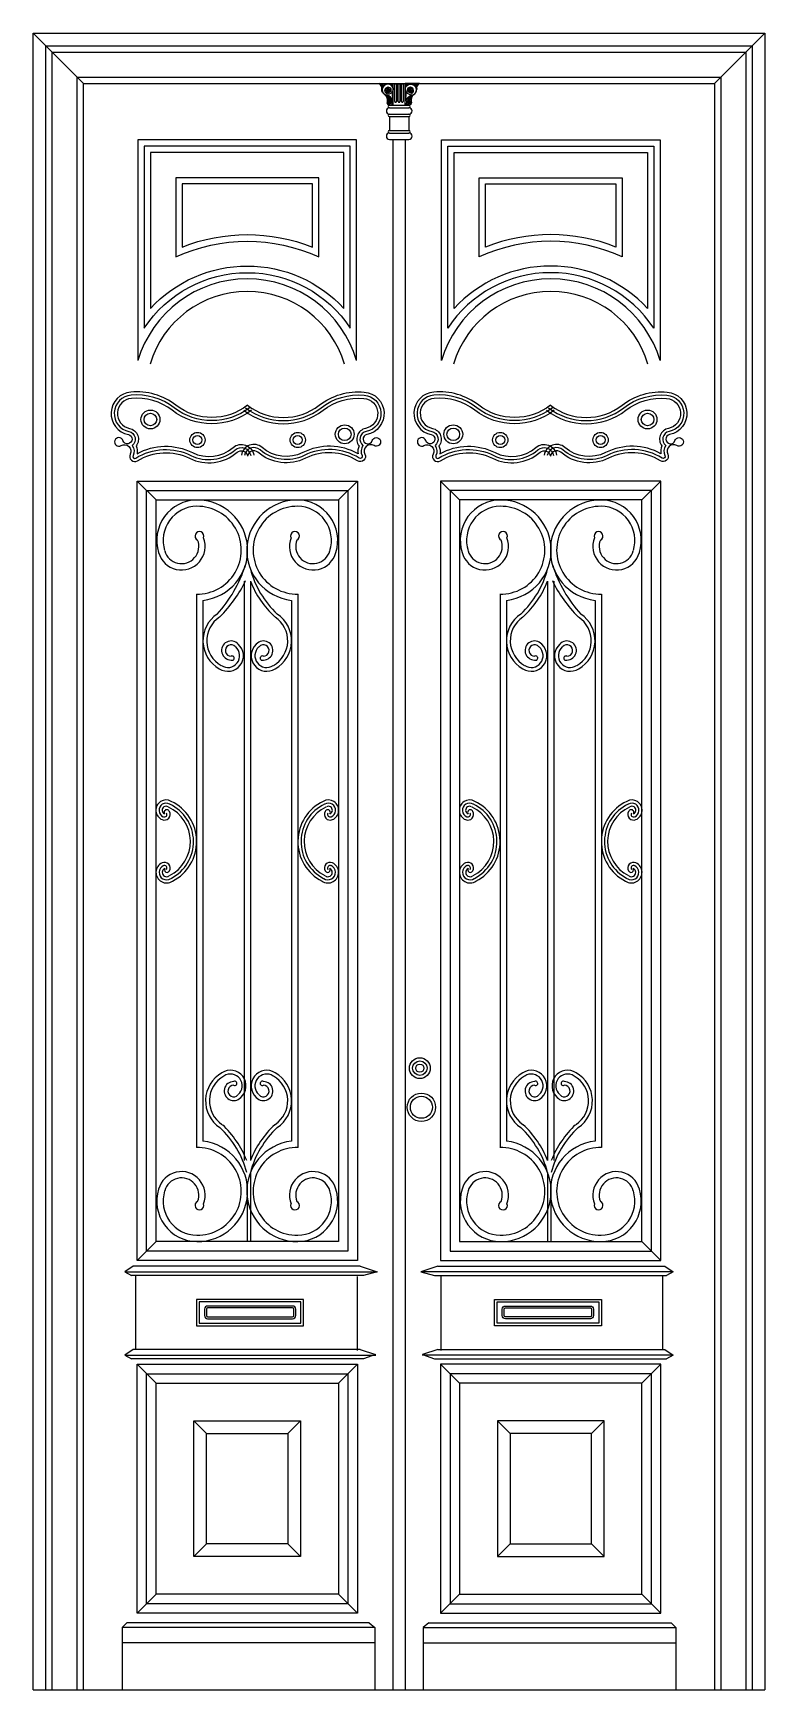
# Model space of a CAD drawing. Header units: metres. Extents: x -8752 to -6873, y 0 to 4256.
import ezdxf

# ---------------------------------------------------------------- set-up
doc = ezdxf.new("R2010")
doc.units = ezdxf.units.M
for name, color, linetype in [('1', 3, 'Continuous'), ('3', 3, 'Continuous'), ('4', 4, 'Continuous'), ('7', 7, 'Continuous'), ('WALL', 2, 'Continuous')]:
    doc.layers.add(name, color=color, linetype=linetype)

msp = doc.modelspace()

# ---------------------------------------------------------------- linework, layer by layer
at = {"layer": '1'}
for centre, radius, start, end in [((-7865.3, 4118.33), 9.89, 355.3, 50.28), ((-7863.94, 4120.83), 10.38, 357.91, 29.5), ((-7860.23, 4073.36), 26.88, 11.09, 67.57), ((-7866.64, 4074.47), 29.01, 14.16, 54.92), ((-7852.65, 4075.57), 22.48, 353.21, 62.34), ((-7839.62, 4114.2), 13.78, 25.72, 58.39), ((-7791.48, 4095.81), 38.6, 164.58, 198.59), ((-7784.45, 4114.2), 13.78, 121.61, 154.28), ((-7771.43, 4075.57), 22.48, 117.66, 186.79), ((-7763.85, 4073.36), 26.88, 112.43, 168.91), ((-7757.44, 4074.47), 29.01, 125.08, 165.84), ((-7760.14, 4120.83), 10.38, 150.5, 182.09), ((-7758.77, 4118.33), 9.89, 129.72, 184.7)]:
    msp.add_arc(centre, radius, start, end, dxfattribs=at)
at = {"layer": '3'}
for p, q in [((-8622.56, 4125.9), (-8752.16, 4255.5)), ((-7002.56, 4125.9), (-6872.96, 4255.5)), ((-7827.21, 4070.15), (-7827.21, 4125.94)), ((-7823.54, 4079.47), (-7823.54, 4123.83)), ((-7821.92, 4125.45), (-7820.93, 4125.45)), ((-7819.31, 4123.83), (-7819.31, 4079.47)), ((-7814.54, 4079.47), (-7814.54, 4123.83)), ((-7812.92, 4125.45), (-7811.93, 4125.45)), ((-7810.31, 4123.83), (-7810.31, 4079.47)), ((-7806.07, 4079.47), (-7806.07, 4123.83)), ((-7804.45, 4125.45), (-7803.46, 4125.45)), ((-7801.84, 4123.83), (-7801.84, 4079.47)), ((-7796.86, 4070.15), (-7796.86, 4125.94)), ((-7820.93, 4077.85), (-7821.92, 4077.85)), ((-7811.93, 4077.85), (-7812.92, 4077.85)), ((-7803.46, 4077.85), (-7804.45, 4077.85)), ((-8436.43, 3056.35), (-8485.03, 3104.95)), ((-7968.1, 3056.35), (-7919.5, 3104.95)), ((-7657.03, 3056.35), (-7705.63, 3104.95)), ((-7188.7, 3056.35), (-7140.1, 3104.95)), ((-8436.43, 1151.48), (-8436.43, 3056.35)), ((-8436.43, 3056.35), (-7968.1, 3056.35)), ((-7968.1, 3056.35), (-7968.1, 1151.48)), ((-7657.03, 3056.35), (-7657.03, 1151.48)), ((-7188.7, 3056.35), (-7657.03, 3056.35)), ((-7188.7, 1151.48), (-7188.7, 3056.35)), ((-8202.26, 2943.07), (-8202.26, 2910.93)), ((-8202.26, 2943.07), (-8202.26, 2910.93)), ((-7422.87, 2943.07), (-7422.87, 2910.93)), ((-7422.87, 2943.07), (-7422.87, 2910.93)), ((-8332.22, 2814.7), (-8332.22, 1393.13)), ((-8210.36, 2847.9), (-8210.36, 1359.93)), ((-8194.16, 2847.9), (-8194.16, 1359.93)), ((-8072.3, 2814.7), (-8072.3, 1393.13)), ((-7552.83, 2814.7), (-7552.83, 1393.13)), ((-7430.97, 2847.9), (-7430.97, 1359.93)), ((-7414.77, 2847.9), (-7414.77, 1359.93)), ((-7292.91, 2814.7), (-7292.91, 1393.13)), ((-8316.02, 2798.52), (-8316.02, 1409.31)), ((-8088.5, 2798.52), (-8088.5, 1409.31)), ((-7536.63, 2798.52), (-7536.63, 1409.31)), ((-7309.11, 2798.52), (-7309.11, 1409.31)), ((-8194.16, 1328.49), (-8194.16, 1151.48)), ((-7430.97, 1328.49), (-7430.97, 1151.48)), ((-8202.26, 1296.9), (-8202.26, 1151.48)), ((-8202.26, 1296.9), (-8202.26, 1151.48)), ((-7422.87, 1296.9), (-7422.87, 1151.48)), ((-7422.87, 1296.9), (-7422.87, 1151.48)), ((-8436.43, 1151.48), (-8485.03, 1102.88)), ((-7968.1, 1151.48), (-8436.43, 1151.48)), ((-8088.5, 1152.35), (-8088.5, 1151.48)), ((-7657.03, 1151.48), (-7188.7, 1151.48)), ((-7536.63, 1152.35), (-7536.63, 1151.48)), ((-7188.7, 1151.48), (-7140.1, 1102.88)), ((-7903.64, 1063.95), (-8499.55, 1063.95)), ((-7911.96, 1088.25), (-8495.34, 1088.25)), ((-8489.04, 1063.95), (-8489.04, 874.4)), ((-7911.96, 1088.25), (-7868.84, 1073.74)), ((-7868.84, 1073.74), (-7903.64, 1063.95)), ((-7713.16, 1088.25), (-7756.29, 1073.74)), ((-7756.29, 1073.74), (-7721.49, 1063.95)), ((-7721.49, 1063.95), (-7125.58, 1063.95)), ((-7713.16, 1088.25), (-7129.79, 1088.25)), ((-7136.09, 1063.95), (-7136.09, 874.4)), ((-7920.03, 1061.61), (-7920.03, 872.06)), ((-7705.1, 1061.61), (-7705.1, 872.06)), ((-7911.96, 874.4), (-8495.34, 874.4)), ((-7713.16, 874.4), (-7129.79, 874.4)), ((-7903.64, 850.1), (-8499.55, 850.1)), ((-8436.43, 787.85), (-8485.03, 836.45)), ((-7968.1, 787.85), (-7919.5, 836.45)), ((-7721.49, 850.1), (-7125.58, 850.1)), ((-7657.03, 787.85), (-7705.63, 836.45)), ((-7188.7, 787.85), (-7140.1, 836.45)), ((-8339.23, 690.65), (-8306.83, 658.25)), ((-8097.7, 658.25), (-8065.3, 690.65)), ((-7527.43, 658.25), (-7559.83, 690.65)), ((-7285.9, 690.65), (-7318.3, 658.25)), ((-8306.83, 375.2), (-8339.23, 342.8)), ((-8097.7, 375.2), (-8065.3, 342.8)), ((-7527.43, 375.2), (-7559.83, 342.8)), ((-7318.3, 375.2), (-7285.9, 342.8)), ((-8436.43, 245.6), (-8485.03, 197)), ((-7968.1, 245.6), (-7919.5, 197)), ((-7657.03, 245.6), (-7705.63, 197)), ((-7188.7, 245.6), (-7140.1, 197)), ((-7874.93, 160.25), (-8523.55, 160.25)), ((-7750.2, 160.25), (-7101.58, 160.25)), ((-7874.93, 120.48), (-8523.55, 120.48)), ((-7750.2, 120.48), (-7101.58, 120.48))]:
    msp.add_line(p, q, dxfattribs=at)
for points in [[(-8719.76, 0), (-8719.76, 4223.1), (-6905.36, 4223.1), (-6905.36, 0)], [(-8638.76, 0), (-8638.76, 4142.1), (-6986.36, 4142.1), (-6986.36, 0)], [(-8495.34, 1088.25), (-8516.69, 1073.74), (-8499.55, 1063.95)], [(-7129.79, 1088.25), (-7108.43, 1073.74), (-7125.58, 1063.95)], [(-8495.34, 874.4), (-8516.69, 859.89), (-8499.55, 850.1)], [(-7911.96, 874.4), (-7872.73, 861.55), (-7903.64, 850.1)], [(-7713.16, 874.4), (-7752.4, 861.55), (-7721.49, 850.1)], [(-7129.79, 874.4), (-7108.43, 859.89), (-7125.58, 850.1)]]:
    msp.add_lwpolyline(points, dxfattribs=at)
for points in [[(-7839.18, 4076.28, 5.48), (-7839.03, 4077.21, 1.31), (-7835.06, 4076.86, 0.74), (-7841.02, 4078.7, 1.63), (-7833.85, 4078.53, 1.37), (-7841.07, 4072.18, 0.75), (-7828.03, 4083.45, 0.2), (-7843.87, 4096.02, -1.23), (-7834.31, 4123.85, -0.65), (-7835.77, 4099.86, -1.01), (-7843.52, 4115.97)], [(-7784.9, 4076.28, -5.48), (-7785.05, 4077.21, -1.31), (-7789.02, 4076.86, -0.74), (-7783.06, 4078.7, -1.63), (-7790.23, 4078.53, -1.37), (-7783, 4072.18, -0.75), (-7796.04, 4083.45, -0.2), (-7780.21, 4096.02, 1.23), (-7789.76, 4123.85, 0.65), (-7788.3, 4099.86, 1.01), (-7780.56, 4115.97)], [(-8196.52, 3293.12, -0.34), (-8390.23, 3293.12, 0.19), (-8500.48, 3325.5, 0.87), (-8506.01, 3232.16, -0.65), (-8497.86, 3196.52, -0.29), (-8495.54, 3170.33, 0.76), (-8488.45, 3163.85, -0.26), (-8346.85, 3170.71, 0.3), (-8233.48, 3184.98, -0.59), (-8193.44, 3170.42, -0.59)], [(-8206.36, 3293.12, 0.34), (-8012.65, 3293.12, -0.19), (-7902.4, 3325.5, -0.87), (-7896.87, 3232.16, 0.65), (-7905.03, 3196.52, 0.29), (-7907.34, 3170.33, -0.76), (-7914.44, 3163.85, 0.26), (-8056.03, 3170.71, -0.3), (-8169.4, 3184.98, 0.59), (-8209.44, 3170.42, 0.59)], [(-7418.77, 3293.12, -0.34), (-7612.48, 3293.12, 0.19), (-7722.73, 3325.5, 0.87), (-7728.26, 3232.16, -0.65), (-7720.1, 3196.52, -0.29), (-7717.79, 3170.33, 0.76), (-7710.69, 3163.85, -0.26), (-7569.1, 3170.71, 0.3), (-7455.73, 3184.98, -0.59), (-7415.69, 3170.42, -0.59)], [(-7428.61, 3293.12, 0.34), (-7234.9, 3293.12, -0.19), (-7124.65, 3325.5, -0.87), (-7119.12, 3232.16, 0.65), (-7127.27, 3196.52, 0.29), (-7129.59, 3170.33, -0.76), (-7136.68, 3163.85, 0.26), (-7278.28, 3170.71, -0.3), (-7391.65, 3184.98, 0.59), (-7431.69, 3170.42, 0.59)], [(-8191.6, 3286.69, -0.34), (-8395.15, 3286.69, 0.19), (-8499.82, 3317.43, 0.87), (-8504.4, 3240.1, -0.56), (-8487.72, 3195.26, -0.16), (-8485.4, 3175.05, -0.25), (-8343.22, 3177.95, 0.3), (-8238.79, 3191.09, -0.59), (-8185.44, 3171.69, -0.59)], [(-8211.28, 3286.69, 0.34), (-8007.73, 3286.69, -0.19), (-7903.06, 3317.43, -0.87), (-7898.48, 3240.1, 0.56), (-7915.16, 3195.26, 0.16), (-7917.48, 3175.05, 0.25), (-8059.66, 3177.95, -0.3), (-8164.09, 3191.09, 0.59), (-8217.44, 3171.69, 0.59)], [(-7413.85, 3286.69, -0.34), (-7617.4, 3286.69, 0.19), (-7722.07, 3317.43, 0.87), (-7726.65, 3240.1, -0.56), (-7709.97, 3195.26, -0.16), (-7707.64, 3175.05, -0.25), (-7565.47, 3177.95, 0.3), (-7461.04, 3191.09, -0.59), (-7407.69, 3171.69, -0.59)], [(-7433.53, 3286.69, 0.34), (-7229.98, 3286.69, -0.19), (-7125.31, 3317.43, -0.87), (-7120.73, 3240.1, 0.56), (-7137.4, 3195.26, 0.16), (-7139.73, 3175.05, 0.25), (-7281.91, 3177.95, -0.3), (-7386.33, 3191.09, 0.59), (-7439.69, 3171.69, 0.59)]]:
    msp.add_lwpolyline(points, format="xyb", dxfattribs=at)
for points in [[(-8466.88, 3965.2), (-8466.88, 3497.29, -0.54), (-7937.64, 3497.29), (-7937.64, 3965.2)], [(-7158.25, 3965.2), (-7158.25, 3497.29, 0.54), (-7687.49, 3497.29), (-7687.49, 3965.2)], [(-8450.68, 3949), (-8450.68, 3548.04, -0.44), (-7953.84, 3548.04), (-7953.84, 3949)], [(-7174.45, 3949), (-7174.45, 3548.04, 0.44), (-7671.29, 3548.04), (-7671.29, 3949)], [(-8385.88, 3884.2), (-8385.88, 3680.63, -0.22), (-8018.64, 3680.63), (-8018.64, 3884.2)], [(-7239.25, 3884.2), (-7239.25, 3680.63, 0.22), (-7606.49, 3680.63), (-7606.49, 3884.2)], [(-8369.68, 3868), (-8369.68, 3706.15, -0.19), (-8034.84, 3706.15), (-8034.84, 3868)], [(-7255.45, 3868), (-7255.45, 3706.15, 0.19), (-7590.29, 3706.15), (-7590.29, 3868)], [(-8312.19, 961.21, 0.41), (-8304.09, 953.11), (-8085.95, 953.11, 0.41), (-8077.85, 961.21), (-8077.85, 977.76, 0.41), (-8085.95, 985.86), (-8304.09, 985.86, 0.41), (-8312.19, 977.76)], [(-8307.33, 961.21, 0.41), (-8304.09, 957.97), (-8085.95, 957.97, 0.41), (-8082.71, 961.21), (-8082.71, 977.76, 0.41), (-8085.95, 981), (-8304.09, 981, 0.41), (-8307.33, 977.76)], [(-7312.94, 961.21, -0.41), (-7321.04, 953.11), (-7539.17, 953.11, -0.41), (-7547.27, 961.21), (-7547.27, 977.76, -0.41), (-7539.17, 985.86), (-7321.04, 985.86, -0.41), (-7312.94, 977.76)], [(-7317.8, 961.21, -0.41), (-7321.04, 957.97), (-7539.17, 957.97, -0.41), (-7542.41, 961.21), (-7542.41, 977.76, -0.41), (-7539.17, 981), (-7321.04, 981, -0.41), (-7317.8, 977.76)]]:
    msp.add_lwpolyline(points, format="xyb", close=True, dxfattribs=at)
for points in [[(-8460.73, 3080.65), (-7943.8, 3080.65), (-7943.8, 1127.18), (-8460.73, 1127.18)], [(-7164.4, 3080.65), (-7681.33, 3080.65), (-7681.33, 1127.18), (-7164.4, 1127.18)], [(-8057.9, 1002.58), (-8332.35, 1002.58), (-8332.35, 935.23), (-8057.9, 935.23)], [(-8064.6, 996.31), (-8326.14, 996.31), (-8326.14, 941.96), (-8064.6, 941.96)], [(-7567.23, 1002.58), (-7292.78, 1002.58), (-7292.78, 935.23), (-7567.23, 935.23)], [(-7560.53, 996.31), (-7298.99, 996.31), (-7298.99, 941.96), (-7560.53, 941.96)], [(-8460.73, 812.15), (-7943.8, 812.15), (-7943.8, 221.3), (-8460.73, 221.3)], [(-7164.4, 812.15), (-7681.33, 812.15), (-7681.33, 221.3), (-7164.4, 221.3)], [(-8436.43, 787.85), (-7968.1, 787.85), (-7968.1, 245.6), (-8436.43, 245.6)], [(-7188.7, 787.85), (-7657.03, 787.85), (-7657.03, 245.6), (-7188.7, 245.6)], [(-8339.23, 690.65), (-8065.3, 690.65), (-8065.3, 342.8), (-8339.23, 342.8)], [(-7285.9, 690.65), (-7559.83, 690.65), (-7559.83, 342.8), (-7285.9, 342.8)], [(-8306.83, 658.25), (-8097.7, 658.25), (-8097.7, 375.2), (-8306.83, 375.2)], [(-7318.3, 658.25), (-7527.43, 658.25), (-7527.43, 375.2), (-7318.3, 375.2)]]:
    msp.add_lwpolyline(points, close=True, dxfattribs=at)
for centre, radius in [((-7840.3, 4109.79), 6.95), ((-7840.3, 4109.79), 1.74), ((-7783.78, 4109.79), 6.95), ((-7783.78, 4109.79), 1.74), ((-8450.92, 3263.1), 16.14), ((-7174.21, 3263.1), 16.14), ((-7951.96, 3225.03), 16.14), ((-7673.17, 3225.03), 16.14), ((-8330.23, 3210.45), 11.46), ((-8072.65, 3210.45), 11.46), ((-7552.48, 3210.45), 11.46), ((-7294.9, 3210.45), 11.46), ((-7759.03, 1596.93), 18.63), ((-7759.03, 1596.93), 10.53), ((-7754.98, 1496.49), 28.35)]:
    msp.add_circle(centre, radius, dxfattribs=at)
for centre, radius, start, end in [((-7846.14, 4110.35), 1.14, 87.94, 154.24), ((-7842.82, 4116.27), 6.95, 231.27, 291.27), ((-7841.35, 4102.92), 6.95, 81.27, 141.27), ((-7845.88, 4107.98), 1.14, 218.3, 284.6), ((-7845.64, 4111.21), 1.71, 84.28, 126.45), ((-7844.96, 4112.77), 1.71, 186.09, 228.26), ((-7844.2, 4105.87), 1.71, 144.28, 186.45), ((-7845.21, 4107.25), 1.71, 246.09, 288.26), ((-7844.66, 4113.72), 1.14, 158.3, 224.6), ((-7846.78, 4107.27), 6.95, 21.27, 81.27), ((-7843.7, 4105.01), 1.14, 147.94, 214.24), ((-7847.17, 4110.85), 6.95, 291.27, 351.27), ((-7835.95, 4115.22), 6.95, 171.27, 231.27), ((-7842.74, 4115.13), 1.14, 27.94, 94.24), ((-7834.87, 4105.44), 6.95, 141.27, 201.27), ((-7840.05, 4115.32), 1.71, 126.09, 168.26), ((-7841.52, 4104.05), 1.14, 278.3, 344.6), ((-7841.74, 4115.13), 1.71, 24.28, 66.45), ((-7838.85, 4104.45), 1.71, 204.28, 246.45), ((-7845.72, 4114.14), 6.95, 321.27, 21.27), ((-7833.43, 4108.74), 6.95, 111.27, 171.27), ((-7837.78, 4103.31), 6.95, 51.27, 111.27), ((-7833.82, 4112.32), 6.95, 201.27, 261.27), ((-7844.65, 4104.37), 6.95, 351.27, 51.27), ((-7839.24, 4116.67), 6.95, 261.27, 321.27), ((-7839.08, 4115.54), 1.14, 98.3, 164.6), ((-7840.55, 4104.27), 1.71, 306.09, 348.26), ((-7837.86, 4104.45), 1.14, 207.94, 274.24), ((-7836.89, 4114.57), 1.14, 327.94, 34.24), ((-7835.39, 4112.34), 1.71, 66.09, 108.26), ((-7835.94, 4105.87), 1.14, 338.3, 44.6), ((-7834.95, 4108.37), 1.71, 264.28, 306.45), ((-7834.72, 4111.61), 1.14, 38.3, 104.6), ((-7836.39, 4113.71), 1.71, 324.28, 6.45), ((-7835.64, 4106.81), 1.71, 6.09, 48.26), ((-7834.45, 4109.24), 1.14, 267.94, 334.24), ((-7821.92, 4123.83), 1.62, 90, 180), ((-7820.93, 4123.83), 1.62, 0, 90), ((-7812.92, 4123.83), 1.62, 90, 180), ((-7811.93, 4123.83), 1.62, 0, 90), ((-7804.45, 4123.83), 1.62, 90, 180), ((-7803.46, 4123.83), 1.62, 0, 90), ((-7832.6, 4095.81), 38.6, 341.41, 15.42), ((-7786.3, 4103.31), 6.95, 68.73, 128.73), ((-7789.62, 4109.24), 1.14, 205.76, 272.06), ((-7784.84, 4116.67), 6.95, 218.73, 278.73), ((-7789.36, 4111.61), 1.14, 75.4, 141.7), ((-7789.13, 4108.37), 1.71, 233.55, 275.72), ((-7788.44, 4106.81), 1.71, 131.74, 173.91), ((-7787.68, 4113.71), 1.71, 173.55, 215.72), ((-7788.69, 4112.34), 1.71, 71.74, 113.91), ((-7788.14, 4105.87), 1.14, 135.4, 201.7), ((-7790.26, 4112.32), 6.95, 278.73, 338.73), ((-7787.19, 4114.57), 1.14, 145.76, 212.06), ((-7790.65, 4108.74), 6.95, 8.73, 68.73), ((-7779.43, 4104.37), 6.95, 128.73, 188.73), ((-7786.22, 4104.45), 1.14, 265.76, 332.06), ((-7778.36, 4114.14), 6.95, 158.73, 218.73), ((-7783.53, 4104.27), 1.71, 191.74, 233.91), ((-7785, 4115.54), 1.14, 15.4, 81.7), ((-7785.22, 4104.45), 1.71, 293.55, 335.72), ((-7782.34, 4115.13), 1.71, 113.55, 155.72), ((-7788.13, 4115.22), 6.95, 308.73, 8.73), ((-7777.3, 4107.27), 6.95, 98.73, 158.73), ((-7781.26, 4116.27), 6.95, 248.73, 308.73), ((-7782.73, 4102.92), 6.95, 38.73, 98.73), ((-7776.91, 4110.85), 6.95, 188.73, 248.73), ((-7789.2, 4105.44), 6.95, 338.73, 38.73), ((-7782.56, 4104.05), 1.14, 195.4, 261.7), ((-7784.03, 4115.32), 1.71, 11.74, 53.91), ((-7781.34, 4115.13), 1.14, 85.76, 152.06), ((-7780.38, 4105.01), 1.14, 325.76, 32.06), ((-7778.87, 4107.25), 1.71, 251.74, 293.91), ((-7779.42, 4113.72), 1.14, 315.4, 21.7), ((-7778.43, 4111.21), 1.71, 53.55, 95.72), ((-7778.2, 4107.98), 1.14, 255.4, 321.7), ((-7779.88, 4105.87), 1.71, 353.55, 35.72), ((-7779.12, 4112.77), 1.71, 311.74, 353.91), ((-7777.94, 4110.35), 1.14, 25.76, 92.06), ((-7821.92, 4079.47), 1.62, 180, 270), ((-7820.93, 4079.47), 1.62, 270, 0), ((-7812.92, 4079.47), 1.62, 180, 270), ((-7811.93, 4079.47), 1.62, 270, 0), ((-7804.45, 4079.47), 1.62, 180, 270), ((-7803.46, 4079.47), 1.62, 270, 360), ((-8202.26, 3331.43), 260.46, 16.49, 163.51), ((-7422.87, 3331.43), 260.46, 16.49, 163.51), ((-8330.83, 2952.52), 103.78, 90.6, 197.34), ((-8330.83, 2952.52), 87.58, 90.6, 197.34), ((-8330.19, 2927.4), 112.71, 268.67, 90.79), ((-8330.56, 2927), 129.3, 276.46, 90.6), ((-8073.96, 2927), 129.3, 89.4, 263.54), ((-8074.33, 2927.4), 112.71, 89.21, 271.33), ((-8073.7, 2952.52), 87.58, 342.66, 89.4), ((-8073.7, 2952.52), 103.78, 342.66, 89.4), ((-7551.43, 2952.52), 103.78, 90.6, 197.34), ((-7551.43, 2952.52), 87.58, 90.6, 197.34), ((-7550.8, 2927.4), 112.71, 268.67, 90.79), ((-7551.17, 2927), 129.3, 276.46, 90.6), ((-7294.57, 2927), 129.3, 89.4, 263.54), ((-7294.94, 2927.4), 112.71, 89.21, 271.33), ((-7294.3, 2952.52), 87.58, 342.66, 89.4), ((-7294.3, 2952.52), 103.78, 342.66, 89.4), ((-8371.24, 2937.36), 60.74, 195.05, 21.18), ((-8371.24, 2937.36), 44.54, 195.05, 21.18), ((-8325.03, 2963.78), 11.35, 336.74, 245.62), ((-8033.28, 2937.36), 60.74, 158.82, 344.95), ((-8079.5, 2963.78), 11.35, 294.38, 203.26), ((-8033.28, 2937.36), 44.54, 158.82, 344.95), ((-7591.85, 2937.36), 60.74, 195.05, 21.18), ((-7591.85, 2937.36), 44.54, 195.05, 21.18), ((-7545.63, 2963.78), 11.35, 336.74, 245.62), ((-7253.89, 2937.36), 60.74, 158.82, 344.95), ((-7300.1, 2963.78), 11.35, 294.38, 203.26), ((-7253.89, 2937.36), 44.54, 158.82, 344.95), ((-8525.09, 2988.73), 333.39, 317.49, 342.4), ((-7961.2, 2939.5), 240.6, 194.48, 227.03), ((-7663.93, 2939.5), 240.6, 312.97, 345.52), ((-7100.04, 2988.73), 333.39, 197.6, 222.51), ((-8511.24, 2996.38), 338.41, 314.82, 334.24), ((-7961.2, 2939.5), 250.32, 201.47, 227.03), ((-7663.93, 2939.5), 250.32, 312.97, 338.53), ((-7113.89, 2996.38), 338.41, 205.76, 225.18), ((-8233.45, 2694.81), 82.56, 123.77, 240.52), ((-8233.45, 2694.81), 72.84, 123.77, 240.52), ((-8171.07, 2694.81), 72.84, 299.48, 56.23), ((-8171.07, 2694.81), 82.56, 299.48, 56.23), ((-7454.06, 2694.81), 82.56, 123.77, 240.52), ((-7454.06, 2694.81), 72.84, 123.77, 240.52), ((-7391.68, 2694.81), 72.84, 299.48, 56.23), ((-7391.68, 2694.81), 82.56, 299.48, 56.23), ((-8252.06, 2656.23), 39.91, 236.51, 48.18), ((-8243.74, 2669.73), 24.46, 41.61, 269.74), ((-8243.74, 2669.73), 14.74, 41.61, 269.74), ((-8152.46, 2656.23), 39.91, 131.82, 303.49), ((-8160.78, 2669.73), 24.46, 270.26, 138.39), ((-8160.78, 2669.73), 14.74, 270.26, 138.39), ((-7472.67, 2656.23), 39.91, 236.51, 48.18), ((-7464.35, 2669.73), 24.46, 41.61, 269.74), ((-7464.35, 2669.73), 14.74, 41.61, 269.74), ((-7373.07, 2656.23), 39.91, 131.82, 303.49), ((-7381.39, 2669.73), 24.46, 270.26, 138.39), ((-7381.39, 2669.73), 14.74, 270.26, 138.39), ((-8252.06, 2656.23), 30.19, 236.51, 48.18), ((-8241.09, 2650.11), 5.58, 240.29, 119.18), ((-8152.46, 2656.23), 30.19, 131.82, 303.49), ((-8163.44, 2650.11), 5.58, 60.82, 299.71), ((-7472.67, 2656.23), 30.19, 236.51, 48.18), ((-7461.69, 2650.11), 5.58, 240.29, 119.18), ((-7373.07, 2656.23), 30.19, 131.82, 303.49), ((-7384.04, 2650.11), 5.58, 60.82, 299.71), ((-8410.71, 2259.45), 26.32, 59.82, 247.05), ((-8410.71, 2259.45), 18.22, 59.82, 247.05), ((-8415.1, 2248.79), 14.79, 246.61, 30.4), ((-8410.71, 2259.45), 10.12, 59.82, 247.05), ((-8408.82, 2253.85), 6.92, 20.53, 212.49), ((-8446.55, 2178.93), 98.13, 297.23, 64.58), ((-8446.55, 2178.93), 106.23, 297.23, 64.58), ((-8446.55, 2178.93), 114.33, 297.23, 64.58), ((-7957.97, 2178.93), 114.33, 115.42, 242.77), ((-7957.97, 2178.93), 106.23, 115.42, 242.77), ((-7957.97, 2178.93), 98.13, 115.42, 242.77), ((-7993.81, 2259.45), 26.32, 292.95, 120.18), ((-7989.42, 2248.79), 14.79, 149.6, 293.39), ((-7993.81, 2259.45), 18.22, 292.95, 120.18), ((-7995.7, 2253.85), 6.92, 327.51, 159.47), ((-7993.81, 2259.45), 10.12, 292.95, 120.18), ((-7631.32, 2259.45), 26.32, 59.82, 247.05), ((-7631.32, 2259.45), 18.22, 59.82, 247.05), ((-7635.71, 2248.79), 14.79, 246.61, 30.4), ((-7631.32, 2259.45), 10.12, 59.82, 247.05), ((-7629.43, 2253.85), 6.92, 20.53, 212.49), ((-7667.16, 2178.93), 98.13, 297.23, 64.58), ((-7667.16, 2178.93), 106.23, 297.23, 64.58), ((-7667.16, 2178.93), 114.33, 297.23, 64.58), ((-7178.58, 2178.93), 114.33, 115.42, 242.77), ((-7178.58, 2178.93), 106.23, 115.42, 242.77), ((-7178.58, 2178.93), 98.13, 115.42, 242.77), ((-7214.42, 2259.45), 26.32, 292.95, 120.18), ((-7210.03, 2248.79), 14.79, 149.6, 293.39), ((-7214.42, 2259.45), 18.22, 292.95, 120.18), ((-7216.31, 2253.85), 6.92, 327.51, 159.47), ((-7214.42, 2259.45), 10.12, 292.95, 120.18), ((-8415.1, 2248.79), 6.69, 246.61, 30.4), ((-7989.42, 2248.79), 6.69, 149.6, 293.39), ((-7635.71, 2248.79), 6.69, 246.61, 30.4), ((-7210.03, 2248.79), 6.69, 149.6, 293.39), ((-8409.52, 2099.76), 27.2, 114.89, 304.18), ((-8409.52, 2099.76), 19.1, 114.89, 304.18), ((-8415.1, 2110.86), 14.79, 329.6, 113.39), ((-8409.52, 2099.76), 11, 114.89, 304.18), ((-8415.1, 2110.86), 6.69, 329.6, 113.39), ((-8408.29, 2106.47), 6.71, 150.82, 332.53), ((-7995, 2099.76), 27.2, 235.82, 65.11), ((-7995, 2099.76), 19.1, 235.82, 65.11), ((-7989.42, 2110.86), 14.79, 66.61, 210.4), ((-7996.23, 2106.47), 6.71, 207.47, 29.18), ((-7995, 2099.76), 11, 235.82, 65.11), ((-7989.42, 2110.86), 6.69, 66.61, 210.4), ((-7630.13, 2099.76), 27.2, 114.89, 304.18), ((-7630.13, 2099.76), 19.1, 114.89, 304.18), ((-7635.71, 2110.86), 14.79, 329.6, 113.39), ((-7630.13, 2099.76), 11, 114.89, 304.18), ((-7635.71, 2110.86), 6.69, 329.6, 113.39), ((-7628.9, 2106.47), 6.71, 150.82, 332.53), ((-7215.61, 2099.76), 27.2, 235.82, 65.11), ((-7215.61, 2099.76), 19.1, 235.82, 65.11), ((-7210.03, 2110.86), 14.79, 66.61, 210.4), ((-7216.83, 2106.47), 6.71, 207.47, 29.18), ((-7215.61, 2099.76), 11, 235.82, 65.11), ((-7210.03, 2110.86), 6.69, 66.61, 210.4), ((-8226.81, 1513.02), 82.56, 119.48, 236.23), ((-8226.81, 1513.02), 72.84, 119.48, 236.23), ((-8245.42, 1551.6), 39.91, 311.82, 123.49), ((-8245.42, 1551.6), 30.19, 311.82, 123.49), ((-8152.46, 1551.6), 39.91, 56.51, 228.18), ((-8152.46, 1551.6), 30.19, 56.51, 228.18), ((-8171.07, 1513.02), 72.84, 303.77, 60.52), ((-8171.07, 1513.02), 82.56, 303.77, 60.52), ((-7454.06, 1513.02), 82.56, 119.48, 236.23), ((-7454.06, 1513.02), 72.84, 119.48, 236.23), ((-7472.67, 1551.6), 39.91, 311.82, 123.49), ((-7472.67, 1551.6), 30.19, 311.82, 123.49), ((-7379.71, 1551.6), 39.91, 56.51, 228.18), ((-7379.71, 1551.6), 30.19, 56.51, 228.18), ((-7398.32, 1513.02), 72.84, 303.77, 60.52), ((-7398.32, 1513.02), 82.56, 303.77, 60.52), ((-8237.1, 1538.1), 24.46, 90.26, 318.39), ((-8237.1, 1538.1), 14.74, 90.26, 318.39), ((-8234.45, 1557.72), 5.58, 240.82, 119.71), ((-8160.78, 1538.1), 24.46, 221.61, 89.74), ((-8160.78, 1538.1), 14.74, 221.61, 89.74), ((-8163.44, 1557.72), 5.58, 60.29, 299.18), ((-7464.35, 1538.1), 24.46, 90.26, 318.39), ((-7464.35, 1538.1), 14.74, 90.26, 318.39), ((-7461.69, 1557.72), 5.58, 240.82, 119.71), ((-7388.03, 1538.1), 24.46, 221.61, 89.74), ((-7388.03, 1538.1), 14.74, 221.61, 89.74), ((-7390.68, 1557.72), 5.58, 60.29, 299.18), ((-8436.68, 1268.33), 250.32, 21.47, 47.03), ((-7961.2, 1268.33), 250.32, 132.97, 158.53), ((-7663.93, 1268.33), 250.32, 21.47, 47.03), ((-7188.45, 1268.33), 250.32, 132.97, 158.53), ((-8330.56, 1280.83), 129.3, 269.4, 83.54), ((-8436.68, 1268.33), 240.6, 14.48, 47.03), ((-8073.96, 1280.83), 129.3, 96.46, 270.6), ((-7961.2, 1268.33), 240.6, 132.97, 165.52), ((-7551.17, 1280.83), 129.3, 269.4, 83.54), ((-7663.93, 1268.33), 240.6, 14.48, 47.03), ((-7294.57, 1280.83), 129.3, 96.46, 270.6), ((-7188.45, 1268.33), 240.6, 132.97, 165.52), ((-8330.19, 1280.43), 112.71, 269.21, 91.33), ((-8074.33, 1280.43), 112.71, 88.67, 270.79), ((-7550.8, 1280.43), 112.71, 269.21, 91.33), ((-7294.94, 1280.43), 112.71, 88.67, 270.79), ((-8371.24, 1270.47), 60.74, 338.82, 164.95), ((-8033.28, 1270.47), 60.74, 15.05, 201.18), ((-7591.85, 1270.47), 60.74, 338.82, 164.95), ((-7253.89, 1270.47), 60.74, 15.05, 201.18), ((-8330.83, 1255.31), 103.78, 162.66, 269.4), ((-8330.83, 1255.31), 87.58, 162.66, 269.4), ((-8371.24, 1270.47), 44.54, 338.82, 164.95), ((-8033.28, 1270.47), 44.54, 15.05, 201.18), ((-8073.7, 1255.31), 87.58, 270.6, 17.34), ((-8073.7, 1255.31), 103.78, 270.6, 17.34), ((-7551.43, 1255.31), 103.78, 162.66, 269.4), ((-7551.43, 1255.31), 87.58, 162.66, 269.4), ((-7591.85, 1270.47), 44.54, 338.82, 164.95), ((-7253.89, 1270.47), 44.54, 15.05, 201.18), ((-7294.3, 1255.31), 87.58, 270.6, 17.34), ((-7294.3, 1255.31), 103.78, 270.6, 17.34), ((-8325.03, 1244.05), 11.35, 114.38, 23.26), ((-8079.5, 1244.05), 11.35, 156.74, 65.62), ((-7545.63, 1244.05), 11.35, 114.38, 23.26), ((-7300.1, 1244.05), 11.35, 156.74, 65.62)]:
    msp.add_arc(centre, radius, start, end, dxfattribs=at)
at = {"layer": '4'}
for p, q in [((-7864.36, 4125.94), (-7827.21, 4125.94)), ((-7759.72, 4125.94), (-7796.86, 4125.94))]:
    msp.add_line(p, q, dxfattribs=at)
for points in [[(-8752.16, 0), (-8752.16, 4255.5), (-6872.96, 4255.5), (-6872.96, 0)], [(-8622.56, 0), (-8622.56, 4125.9), (-7002.56, 4125.9), (-7002.56, 0)]]:
    msp.add_lwpolyline(points, dxfattribs=at)
msp.add_arc((-7754.77, 4114.35), 12.6, 113.12, 191.19, dxfattribs=at)
at = {"layer": '7'}
for p, q in [((-7836.95, 4070.15), (-7787.12, 4070.15)), ((-7836.95, 4063.67), (-7787.12, 4063.67)), ((-7836.95, 4047.47), (-7787.12, 4047.47)), ((-7836.95, 4040.99), (-7787.12, 4040.99)), ((-7836.95, 4040.99), (-7836.95, 4005.35)), ((-7836.95, 4005.35), (-7787.12, 4005.35)), ((-7787.12, 4040.99), (-7787.12, 4005.35)), ((-8483.08, 3981.4), (-8483.08, 3414.54)), ((-7921.44, 3981.4), (-8483.08, 3981.4)), ((-7921.44, 3414.54), (-7921.44, 3981.4)), ((-7836.95, 3998.87), (-7787.12, 3998.87)), ((-7836.95, 3982.67), (-7787.12, 3982.67)), ((-7828.76, 3982.67), (-7828.76, 0)), ((-7796.36, 3982.67), (-7796.36, 0)), ((-7703.69, 3981.4), (-7142.05, 3981.4)), ((-7703.69, 3414.54), (-7703.69, 3981.4)), ((-7142.05, 3981.4), (-7142.05, 3414.54)), ((-8485.03, 1102.88), (-8485.03, 3104.95)), ((-8485.03, 3104.95), (-7919.5, 3104.95)), ((-7919.5, 3104.95), (-7919.5, 1102.88)), ((-7705.63, 3104.95), (-7705.63, 1102.88)), ((-7140.1, 3104.95), (-7705.63, 3104.95)), ((-7140.1, 1102.88), (-7140.1, 3104.95)), ((-8516.69, 1073.74), (-7868.84, 1073.74)), ((-7919.5, 1102.88), (-8485.03, 1102.88)), ((-7108.43, 1073.74), (-7756.29, 1073.74)), ((-7705.63, 1102.88), (-7140.1, 1102.88)), ((-8516.69, 859.89), (-7872.01, 859.89)), ((-7108.43, 859.89), (-7753.12, 859.89)), ((-8511.28, 171.95), (-8523.55, 160.25)), ((-7889.11, 171.95), (-8511.28, 171.95)), ((-7889.11, 171.95), (-7874.93, 160.25)), ((-7736.01, 171.95), (-7750.2, 160.25)), ((-7736.01, 171.95), (-7113.84, 171.95)), ((-7113.84, 171.95), (-7101.58, 160.25)), ((-8523.55, 160.25), (-8523.55, 0)), ((-7874.93, 160.25), (-7874.93, 0)), ((-7750.2, 160.25), (-7750.2, 0)), ((-7101.58, 160.25), (-7101.58, 0))]:
    msp.add_line(p, q, dxfattribs=at)
msp.add_lwpolyline([(-8703.56, 0), (-8703.56, 4206.9), (-6921.56, 4206.9), (-6921.56, 0)], dxfattribs=at)
for points in [[(-7827.25, 4113.46, 1.41), (-7849.97, 4098.21, -0.26), (-7842.89, 4078.98)], [(-7796.83, 4113.46, -1.41), (-7774.11, 4098.21, 0.26), (-7781.19, 4078.98)], [(-8201.44, 3299.55, -0.34), (-8385.31, 3299.55, 0.19), (-8501.14, 3333.57, 0.87), (-8507.62, 3224.22, -1.74), (-8521.39, 3208.83, 2.87), (-8526.25, 3195.87, -0.75), (-8502.76, 3174, 0.76), (-8484.13, 3156.99, -0.26), (-8350.48, 3163.47, 0.3), (-8228.17, 3178.86, -0.59), (-8201.44, 3169.14, -91.93)], [(-8201.44, 3299.55, 0.34), (-8017.57, 3299.55, -0.19), (-7901.74, 3333.57, -0.87), (-7895.26, 3224.22, 1.74), (-7881.49, 3208.83, -2.87), (-7876.63, 3195.87, 0.75), (-7900.12, 3174, -0.76), (-7918.75, 3156.99, 0.26), (-8052.4, 3163.47, -0.3), (-8174.71, 3178.86, 0.59), (-8201.44, 3169.14, 91.93)], [(-7423.69, 3299.55, -0.34), (-7607.56, 3299.55, 0.19), (-7723.39, 3333.57, 0.87), (-7729.87, 3224.22, -1.74), (-7743.64, 3208.83, 2.87), (-7748.5, 3195.87, -0.75), (-7725.01, 3174, 0.76), (-7706.38, 3156.99, -0.26), (-7572.73, 3163.47, 0.3), (-7450.42, 3178.86, -0.59), (-7423.69, 3169.14, -91.93)], [(-7423.69, 3299.55, 0.34), (-7239.82, 3299.55, -0.19), (-7123.99, 3333.57, -0.87), (-7117.51, 3224.22, 1.74), (-7103.74, 3208.83, -2.87), (-7098.88, 3195.87, 0.75), (-7122.37, 3174, -0.76), (-7141, 3156.99, 0.26), (-7274.65, 3163.47, -0.3), (-7396.96, 3178.86, 0.59), (-7423.69, 3169.14, 91.93)]]:
    msp.add_lwpolyline(points, format="xyb", dxfattribs=at)
for points in [[(-8485.03, 836.45), (-7919.5, 836.45), (-7919.5, 197), (-8485.03, 197)], [(-7140.1, 836.45), (-7705.63, 836.45), (-7705.63, 197), (-7140.1, 197)]]:
    msp.add_lwpolyline(points, close=True, dxfattribs=at)
for centre, radius in [((-8450.92, 3263.1), 24.24), ((-7174.21, 3263.1), 24.24), ((-7951.96, 3225.03), 24.24), ((-7673.17, 3225.03), 24.24), ((-8330.23, 3210.45), 19.56), ((-8072.65, 3210.45), 19.56), ((-7552.48, 3210.45), 19.56), ((-7294.9, 3210.45), 19.56), ((-7759.03, 1596.93), 26.73), ((-7754.98, 1496.49), 36.45)]:
    msp.add_circle(centre, radius, dxfattribs=at)
for centre, radius, start, end in [((-7869.3, 4114.35), 12.6, 348.81, 66.88), ((-7836.95, 4055.57), 8.1, 90, 270), ((-7836.95, 4066.91), 3.24, 90, 270), ((-7836.95, 4044.23), 3.24, 90, 270), ((-7787.12, 4066.91), 3.24, 270, 90), ((-7787.12, 4066.91), 3.24, 270, 90), ((-7787.12, 4055.57), 8.1, 270, 90), ((-7787.12, 4044.23), 3.24, 270, 90), ((-7836.95, 4002.11), 3.24, 90, 270), ((-7787.12, 4002.11), 3.24, 270, 90), ((-7836.95, 3990.77), 8.1, 90, 270), ((-7787.12, 3990.77), 8.1, 270, 90), ((-8202.26, 3331.43), 292.86, 16.49, 163.51), ((-7422.87, 3331.43), 292.86, 16.49, 163.51)]:
    msp.add_arc(centre, radius, start, end, dxfattribs=at)
at = {"layer": 'WALL'}
msp.add_line((-8752.16, 0), (-6872.96, 0), dxfattribs=at)

doc.saveas('drawing.dxf')
